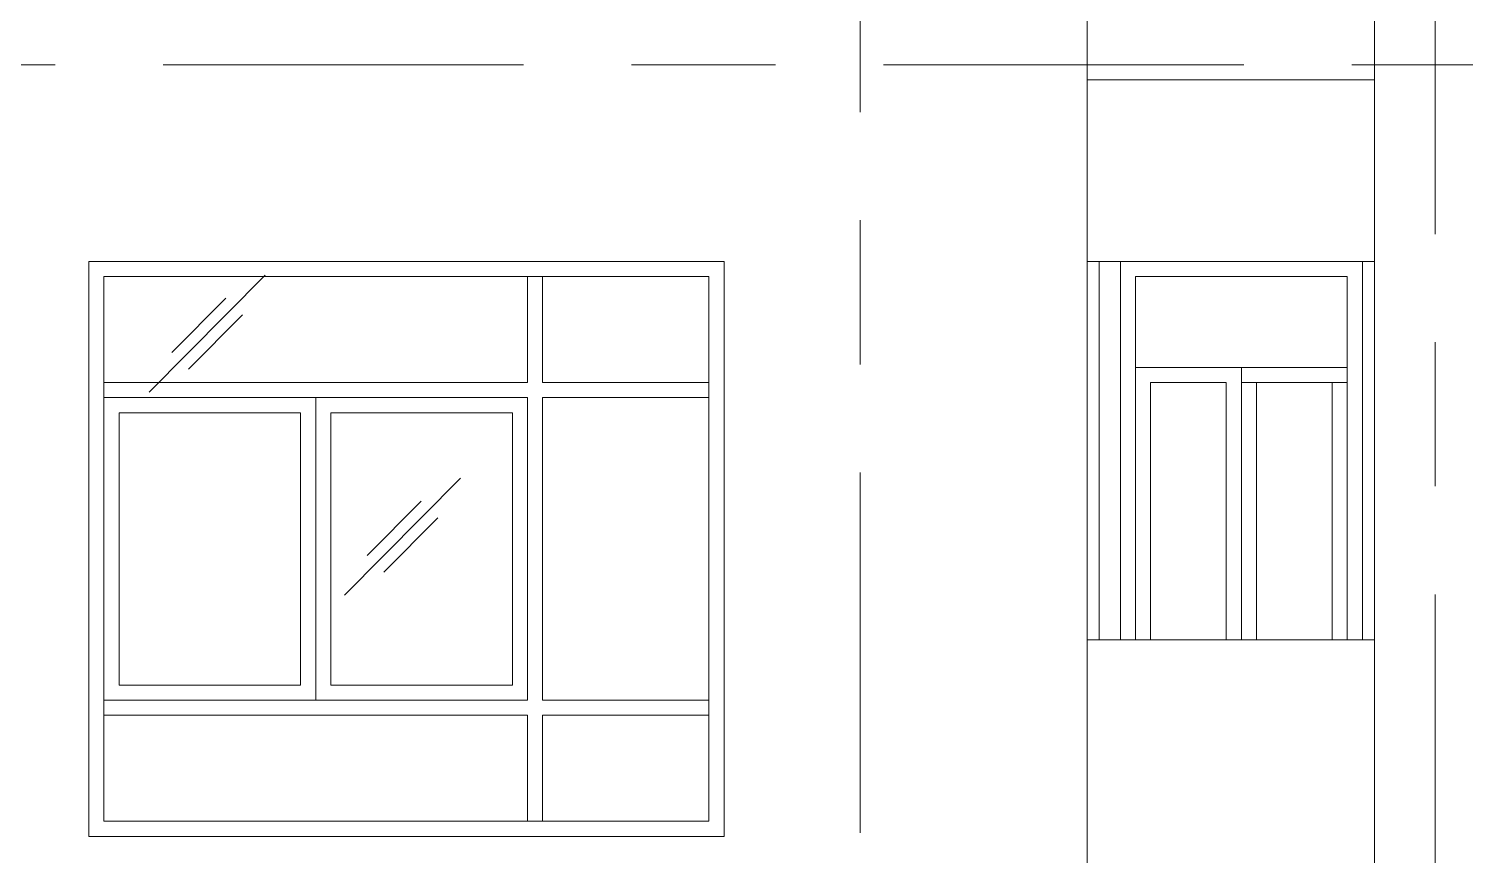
# Model space of a CAD drawing. Header units: millimetres. Extents: x -2100 to 124761, y -10432 to 93550.
# Drawn here: x 22201 to 26950, y 25888 to 28619 of the extents above; entities that cross this region are included whole.
import ezdxf

# ---------------------------------------------------------------- set-up
doc = ezdxf.new("R2010")
doc.units = ezdxf.units.MM
doc.linetypes.add('Centre', pattern=[31.75, 6.35, -4.7625, 15.875, -4.7625])
for name, color, linetype, lineweight in [('CUA', 31, 'Continuous', 9), ('KINH', 152, 'Continuous', 5), ('NET THAY 2', 55, 'Continuous', 5), ('NET-THAY', 2, 'Continuous', 9), ('TRUC', 225, 'Continuous', 5)]:
    doc.layers.add(name, color=color, linetype=linetype, lineweight=lineweight)

# ---------------------------------------------------------------- blocks, each defined once
blk = doc.blocks.new('X-PHONG NGU 2 - X-PHONG NGU 2_Recovery_-V107-MẶT ĐỨNG TRỤC A-Q')
at = {"layer": 'CUA'}
for p, q in [((22449.9, 24450), (22449.9, 22650)), ((22449.9, 24450), (24449.9, 24450)), ((23899.9, 24450), (23849.9, 24450)), ((23849.9, 24100), (23849.9, 24450)), ((23899.9, 24450), (23899.9, 24100)), ((24449.9, 22650), (24449.9, 24450)), ((23849.9, 24100), (22449.9, 24100)), ((22449.9, 24100), (22449.9, 24050)), ((24449.9, 24100), (23899.9, 24100)), ((24449.9, 24100), (24449.9, 24050)), ((23149.9, 24050), (22449.9, 24050)), ((22449.9, 23050), (22449.9, 24050)), ((22449.9, 24050), (23849.9, 24050)), ((23149.9, 24050), (23149.9, 23050)), ((23849.9, 23050), (23849.9, 24050)), ((23899.9, 24050), (23899.9, 23050)), ((23899.9, 24050), (24449.9, 24050)), ((22499.9, 24000), (22499.9, 23100)), ((22499.9, 24000), (23099.9, 24000)), ((23099.9, 23100), (23099.9, 24000)), ((23199.9, 24000), (23799.9, 24000)), ((23199.9, 24000), (23199.9, 23100)), ((23799.9, 23100), (23799.9, 24000)), ((22499.9, 23100), (23099.9, 23100)), ((23199.9, 23100), (23799.9, 23100)), ((23149.9, 23050), (22449.9, 23050)), ((22449.9, 23050), (23849.9, 23050)), ((22449.9, 23000), (22449.9, 23050)), ((23899.9, 23050), (24449.9, 23050)), ((24449.9, 23050), (24449.9, 23000)), ((23849.9, 23000), (22449.9, 23000)), ((23849.9, 22650), (23849.9, 23000)), ((23899.9, 23000), (23899.9, 22650)), ((24449.9, 23000), (23899.9, 23000)), ((22449.9, 22650), (24449.9, 22650)), ((23899.9, 22650), (23849.9, 22650))]:
    blk.add_line(p, q, dxfattribs=at)
blk = doc.blocks.new('X-PHONG NGU 1 - X-PHONG NGU 850-1366102-MẶT ĐỨNG TRỤC A-Q')
at = {"layer": 'CUA'}
for p, q in [((25809.9, 23250), (25809.9, 24500)), ((26609.9, 24500), (25809.9, 24500)), ((26609.9, 24500), (26609.9, 23250)), ((25859.9, 24450), (25859.9, 23250)), ((25859.9, 24450), (26559.9, 24450)), ((26559.9, 23250), (26559.9, 24450)), ((26209.9, 24150), (25859.9, 24150)), ((25859.9, 23250), (25859.9, 24150)), ((26209.9, 24150), (26209.9, 23250)), ((26209.9, 24150), (26559.9, 24150)), ((25909.9, 24100), (25909.9, 23250)), ((25909.9, 24100), (26159.9, 24100)), ((26159.9, 23250), (26159.9, 24100)), ((26209.9, 24100), (26559.9, 24100)), ((26259.9, 24100), (26509.9, 24100)), ((26259.9, 24100), (26259.9, 23250)), ((26509.9, 23250), (26509.9, 24100))]:
    blk.add_line(p, q, dxfattribs=at)
blk = doc.blocks.new('CUA SAN PHOI LUA1 - CUA SAN PHOI LUA 800-1384256-MẶT ĐỨNG TRỤC A-Q')
at = {"layer": 'CUA'}
for q in [(25699.9, 24550), (25739.9, 23300)]:
    blk.add_line((25739.9, 24550), q, dxfattribs=at)
blk = doc.blocks.new('A$C26D738F4')
at = {"layer": 'NET-THAY'}
for q in [(20086.8, 50), (20086.8, 50), (21036.8, -2650)]:
    blk.add_line((21036.8, 50), q, dxfattribs=at)
blk.add_lwpolyline([(20086.8, 50), (20086.8, -2650)], dxfattribs=at)

msp = doc.modelspace()

# ---------------------------------------------------------------- hatches: boundary and pattern name
at = {"layer": 'KINH'}
h = msp.add_hatch(dxfattribs=at)
h.set_pattern_fill('FP_11', color=256, angle=180, style=0, pattern_type=2)
h.set_pattern_definition([(225.204, (37620, 39248.4), (-0.002, -2032), [252.7, -2610.8]), (225.204, (37674.8, 39193.3), (-0.002, -2032), [252.7, -2610.8]), (225.204, (37750.1, 39324.3), (-0.002, -2032), [544.27, -2319.24]), (225.204, (38992, 37887), (-0.002, -2032), [252.7, -2610.8]), (225.204, (39046.7, 37831.8), (-0.002, -2032), [252.7, -2610.8]), (225.204, (39122, 37962.9), (-0.002, -2032), [544.27, -2319.24])])
h.paths.add_polyline_path([(22399.9, 27850), (22399.9, 25950), (24499.9, 25950), (24499.9, 27850)])

# ---------------------------------------------------------------- linework, layer by layer
at = {"layer": 'NET THAY 2'}
msp.add_line((26649.9, 27850), (25699.9, 27850), dxfattribs=at)
at = {"layer": 'NET-THAY'}
for p, q in [((25699.9, 28450), (26649.9, 28450)), ((25699.9, 25150), (25699.9, 28450)), ((22399.9, 25950), (22399.9, 27850)), ((22399.9, 27850), (24499.9, 27850)), ((24499.9, 27850), (24499.9, 25950)), ((25809.9, 26600), (25809.9, 27800)), ((26609.9, 27800), (26609.9, 26600)), ((26649.9, 26600), (25699.9, 26600)), ((24499.9, 25950), (22399.9, 25950))]:
    msp.add_line(p, q, dxfattribs=at)
msp.add_lwpolyline([(26649.9, 25150), (26649.9, 28450)], dxfattribs=at)
at = {"layer": 'TRUC', "linetype": 'Centre', "ltscale": 75}
for p, q in [((24949.9, -5827.8), (24949.9, 93540.4)), ((26849.9, -3849.3), (26849.9, 93540.4)), ((-2000.1, 28500), (44599.9, 28500))]:
    msp.add_line(p, q, dxfattribs=at)

# ---------------------------------------------------------------- block references
at = {"layer": 'CUA'}
for name, p in [('CUA SAN PHOI LUA1 - CUA SAN PHOI LUA 800-1384256-MẶT ĐỨNG TRỤC A-Q', (0, 3300)), ('X-PHONG NGU 1 - X-PHONG NGU 850-1366102-MẶT ĐỨNG TRỤC A-Q', (0, 3350)), ('X-PHONG NGU 2 - X-PHONG NGU 2_Recovery_-V107-MẶT ĐỨNG TRỤC A-Q', (0, 3350))]:
    msp.add_blockref(name, p, dxfattribs=at)
at = {"layer": 'NET-THAY', "rotation": 180}
msp.add_blockref('A$C26D738F4', (46736.8, 28500), dxfattribs=at)

doc.saveas('drawing.dxf')
